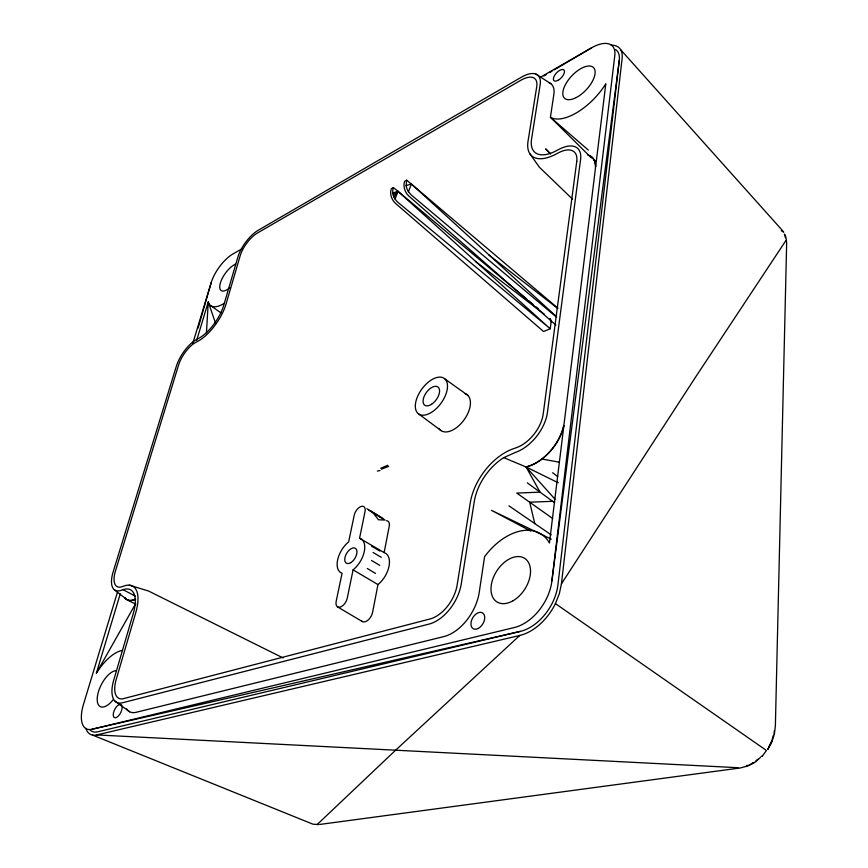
<?xml version="1.0" encoding="UTF-8"?>
<svg xmlns="http://www.w3.org/2000/svg" width="868" height="868" viewBox="0 0 868 868"><rect width="100%" height="100%" fill="white"/><g stroke="black" fill="none" stroke-linecap="round" stroke-linejoin="round"><path stroke-width="1.3" d="M774.223 734.187L774.278 730.758M206.454 332.791L208.255 301.945A34.449 13.921 -54.8 0 0 224.454 303.192M317.384 824.329L395.96 749.876L519.769 635.463A46.405 30.575 -57.7 0 0 555.433 603.618L559.35 593.701L561.433 583.828L622.106 58.731A37.639 17.957 -46.5 0 0 611.148 45.169M615.596 49.541A33.971 16.21 -46.5 0 1 619.285 60.228L557.929 584.848A41.903 27.602 -57.7 0 1 520.388 631.383L97.607 731.811A32.051 14.637 -63.2 0 1 90.022 729.901M117.549 591.889L83.447 704.49A32.062 14.528 -63.2 0 0 91.921 729.272L514.344 627.531A41.935 27.45 -57.7 0 0 551.896 580.942L614.794 55.585A33.971 16.091 -46.6 0 0 591.466 47.892L539.896 77.534M563.864 425.656L549.455 542.988A55.27 35.772 -57.5 0 0 484.572 556.724L479.244 592.312A40.047 24.857 -59.1 0 1 443.776 636.613L136.124 712.303A32.908 15.581 -62.8 0 1 126.587 708.863M551.896 580.942L619.296 60.228M550.42 319.142L550.963 320.346A2.854 1.595 67.1 0 1 551.126 321.952L550.214 328.766L543.574 331.533L395.613 203.459C391.631 199.846 389.504 193.955 391.316 188.736L393.367 187.596L398.043 191.361L526.8 299.102M386.466 520.67A8.398 4.741 -57.8 0 1 389.211 526.388L384.144 552.591A19.997 11.447 -59.1 0 1 389.048 566.131A19.997 11.447 -59.1 0 1 377.96 584.576L372.611 612.265A8.756 5.067 -60.4 0 1 367.489 620.555A8.756 5.067 -60.4 0 1 361.294 620.62M353.081 569.853L347.276 598.117A8.268 4.644 -60.2 0 1 340.191 607.112A8.268 4.644 -60.2 0 1 336.176 601.329L342.068 573.238A19.682 10.926 -58.9 0 1 337.609 559.99A19.682 10.926 -58.9 0 1 348.654 541.86L354.35 514.659A7.92 4.34 -57.7 0 1 361.305 506.391A7.92 4.34 -57.7 0 1 365.037 511.545L359.558 538.279A19.682 10.926 -58.9 0 1 364.289 551.505A19.682 10.926 -58.9 0 1 353.081 569.853L377.96 584.576M557.864 308.162L406.712 180.164L406.126 185.589A9.656 5.675 61.7 0 0 408.437 191.687L411.237 194.931L556.388 317.037M767.822 749.355L771.424 742.856L773.204 735.706M393.367 187.596C391.511 192.826 393.79 198.718 397.837 202.244L550.214 328.766L398.043 191.361L392.759 192.989M198.088 328.147L211.217 282.567A25.639 10.286 -54.8 0 1 232.808 254.053L242.183 248.66M120.294 593.766L96.359 673.167L135.571 603.803M196.71 340.267L208.255 301.945L215.665 323.601M192.794 343.392L211.217 282.567M771.902 741.641L774.44 733.699L775.374 725.898L786.658 242.866L786.05 237.713M408.437 191.687L411.389 183.973L556.67 316.787M395.048 199.043L398.043 191.361L393.204 195.029M767.822 749.399L771.044 742.444M561.433 583.828L694.671 378.47L785.757 240.751M768.668 747.012L771.305 743.041L771.251 741.63M393.974 197.079L398.043 191.361M762.18 756.397L766.487 750.419M760.552 757.33L755.442 762.017L752.48 763.048M755.941 760.628L758.111 759.218M543.856 75.993L546.178 74.626M549.661 72.565L551.983 71.198M554.305 69.831L591.466 47.892M753.543 762.766L747.977 765.945L740.209 767.974L319.76 824.448M406.712 180.164L404.618 181.325C402.839 186.587 404.987 192.501 408.969 196.168L555.889 325.077M123.039 589.676A34.167 15.168 -61.5 0 1 133.368 613.199L113.719 680.143A29.903 13.888 -62.7 0 0 122.431 702.776L429.096 624.07A36.456 22.242 -59 0 0 461.288 583.752L474.286 501.498A44.355 27.309 -54.8 0 1 503.755 457.642L515.787 452.25A35.49 21.168 -52.8 0 0 547.448 412.376L580.583 159.441A32.116 16.264 -48.1 0 0 559.068 149.307L556.106 150.858A38.246 18.629 -47.6 0 1 531.541 139.195L540.156 84.684A29.545 13.584 -48.3 0 0 521.408 77.198L258.176 230.302A24.033 9.722 -54.2 0 0 237.886 257.069L223.727 305.319A29.165 11.816 -55.6 0 1 198.62 338.379L196.808 339.334A24.434 10.069 -56.3 0 0 176.323 366.318L113.122 571.99A27.212 11.946 -60.4 0 0 121.129 590.338L123.039 589.676L135.397 596.164M749.778 764.816L754.314 762.744M380.737 468.232L387.801 465.248M381.616 469.165L388.647 466.333M406.126 185.589L411.389 183.973M85.856 728.274A35.512 16.21 -63.2 0 0 96.739 734.925L519.769 635.463M761.214 756.386L762.375 756.115M91.921 729.272L520.388 631.372M377.363 471.085L380.054 470.478M746.393 765.598L748.65 765.337M552.634 501.313L529.675 502.214L534.796 523.599M318.578 824.6L312.903 824.166L92.583 735.098M96.739 734.925L737.995 767.703M542.055 459.031L558.938 462.134M129.332 585.173L148.526 591.01L283.001 657.901M503.755 457.642L526.073 466.962L558.243 482.792M551.288 539.169L491.527 510.362L530.652 531.053M127.455 600.038L135.809 604.171M781.287 230.769L783.728 232.157M359.558 538.279L384.144 552.591M371.71 546.265L379.902 551.061M373.056 552.482L381.302 557.332M337.609 606.916L362.281 621.542M371.482 560.457L379.739 565.361M367.283 568.486L375.529 573.444M366.86 508.681L382.799 518.315M368.976 510.341L385.045 520.073L378.448 519.769L373.023 512.793M535.914 74.084L550.8 83.653M374.868 513.52L381.052 517.654M370.875 511.1L377.048 515.234M508.941 505.838L551.223 534.872M555.433 603.618L765.587 749.865M552.677 518.489L516.775 493.078L540.059 492.145L526.073 466.962A39.234 23.816 -52.8 0 0 563.864 425.656M210.957 305.796L220.928 312.881M445.056 379.088A21.906 11.924 -54 0 1 431.982 412.04A21.906 11.924 -54 0 1 417.215 397.327A21.906 11.924 -54 0 1 445.056 379.088L467.819 395.331M115.129 701.268L129.647 711.76M527.277 482.836L554.695 502.811M418.691 413.971L441.074 430.615M552.612 472.724L557.712 476.554M475.447 261.431L544.258 314.108M488.868 254.975L557.723 308.422M114.413 589.817L126.251 599.115M528.872 300.838L533.028 304.321M536.142 306.925L538.214 308.661M588.287 150.055L550.431 117.256L553.849 94.46A32.507 15.244 -48.2 0 0 549.01 82.677M589.904 155.697L591.792 157.455M593.69 159.224L595.578 160.981M572.511 199.119L539.299 167.133L529.892 153.777M591.401 157.9L550.431 117.256A45.136 21.472 -46.9 0 0 605.821 83.784L595.632 166.775A35.523 18.336 -47.9 0 0 587.517 154.829M550.464 153.734L545.69 148.916L550.399 153.799M555.043 499.23L526.073 466.962L529.415 465.823A38.984 23.664 -52.8 0 0 564.308 422L595.285 169.629A35.306 18.228 -47.9 0 0 589.426 155.708M620.674 49.747L783.468 231.68M785.8 236.497L784.412 234.056L785.486 237.756M550.052 318.632L551.126 321.952M121.466 704.935A7.302 3.396 -63.4 0 1 118.265 716.122A7.302 3.396 -63.4 0 1 113.458 712.943A7.302 3.396 -63.4 0 1 120.75 704.458M465.161 393.681A22.177 12.456 -54 0 1 463.577 420.524A22.177 12.456 -54 0 1 438.926 428.304M124.71 597.737A30.141 13.497 -60.5 0 0 135.668 599.126L133.748 599.777A29.957 13.421 -60.5 0 1 124.981 597.824M229.966 287.579A16.101 6.51 -54.8 0 1 220.114 283.977A16.101 6.51 -54.8 0 1 235.532 264.208M113.339 699.51A19.953 9.092 -62.9 0 1 97.303 697.319A19.953 9.092 -62.9 0 1 116.203 670.628M96.359 673.167A42.684 19.454 -62.9 0 1 122.572 650.371M576.764 161.394L543.216 413.928A30.076 17.946 -52.8 0 1 516.449 447.66L513.107 448.843A49.91 30.738 -54.8 0 0 470.272 502.811L457.165 584.891A30.901 18.857 -59 0 1 429.953 618.992L123.636 698.599A25.356 11.772 -62.7 0 1 116.203 679.46L135.831 612.396A38.442 17.067 -61.5 0 0 124.146 585.987L122.236 586.659A23.067 10.134 -60.4 0 1 115.411 571.144L178.526 365.189A20.713 8.539 -56.3 0 1 195.918 342.285L197.73 341.33A32.821 13.291 -55.6 0 0 226.027 304.082L240.165 255.778A20.365 8.246 -54.2 0 1 257.384 233.047L520.898 80.236A25.042 11.512 -48.3 0 1 536.739 86.637L528.048 141.083A43.031 20.962 -47.6 0 0 555.607 154.298L558.58 152.746A27.223 13.79 -48.1 0 1 576.764 161.394M431.548 404.282A11.241 6.119 -54 0 0 438.351 387.356A11.241 6.119 -54 0 0 424.051 396.633A11.241 6.119 -54 0 0 431.548 404.282M350.694 562.703A8.691 4.828 -58.9 0 0 356.216 549.119A8.691 4.828 -58.9 0 0 345.648 555.357A8.691 4.828 -58.9 0 0 350.694 562.703M478.225 628.443A9.201 5.902 -59.5 0 0 483.606 613.828A9.201 5.902 -59.5 0 0 471.671 620.056A9.201 5.902 -59.5 0 0 478.225 628.443M558.102 80.312A7.324 3.407 -47.3 0 0 564.102 70.167A7.324 3.407 -47.3 0 0 554.576 75.451A7.324 3.407 -47.3 0 0 558.102 80.312M513.064 600.743A25.823 16.709 -57.5 0 0 526.605 559.936A25.823 16.709 -57.5 0 0 492.601 579.64A25.823 16.709 -57.5 0 0 513.064 600.743M576.352 97.498A21.092 10.036 -46.9 0 0 594.092 68.301A21.092 10.036 -46.9 0 0 566.457 82.785A21.092 10.036 -46.9 0 0 576.352 97.498"/></g></svg>
